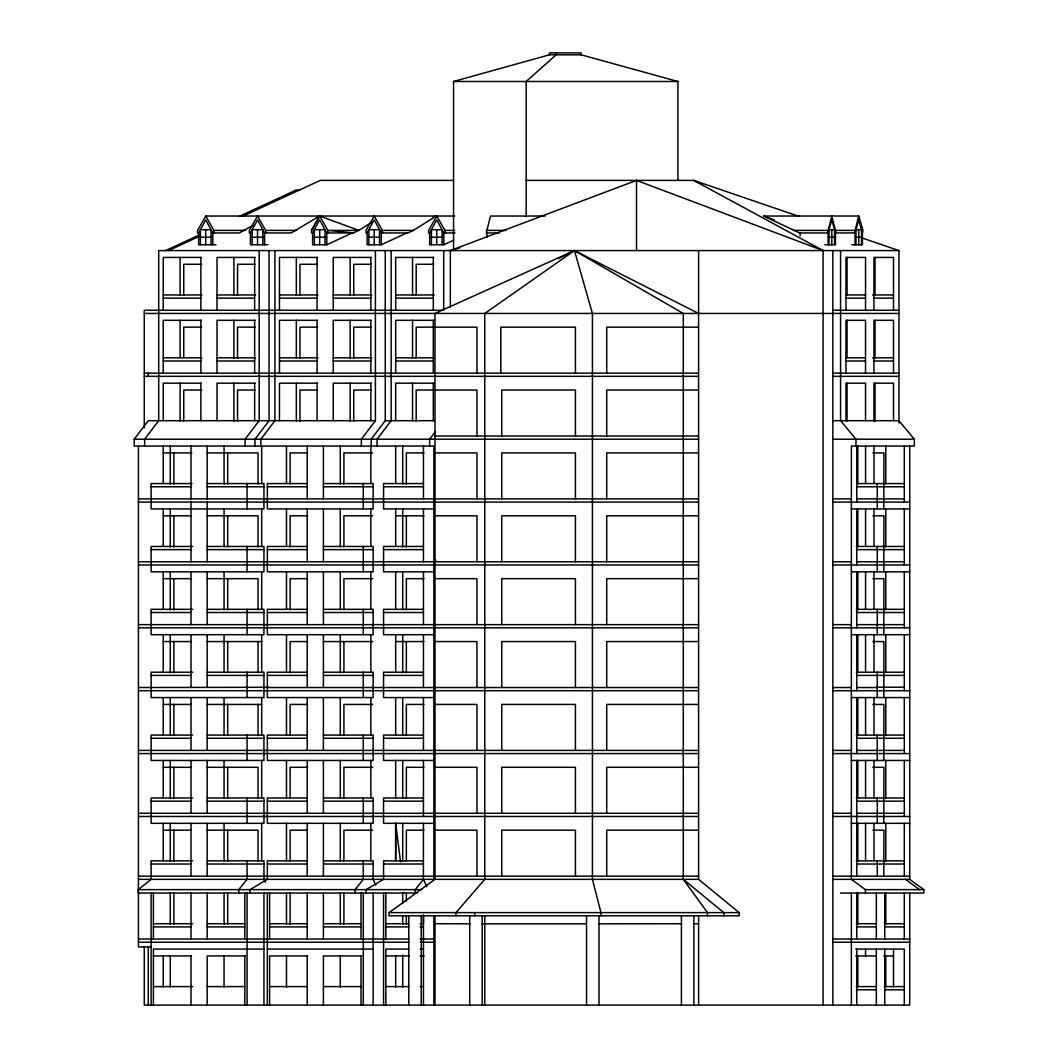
<?xml version="1.0" encoding="UTF-8"?>
<svg xmlns="http://www.w3.org/2000/svg" width="1058" height="1058" viewBox="0 0 1058 1058"><rect width="100%" height="100%" fill="white"/><g stroke="black" fill="none" stroke-linecap="round" stroke-linejoin="round"><path stroke-width="1.5" d="M395.639 861.225L395.679 823.322L400.506 861.741M423.451 922.854L423.451 915.011L423.451 1005.1M423.398 879.343L423.451 823.322M828.11 244.742L828.11 232.945L831.8 219.866L835.476 232.945L835.476 244.742L824.817 244.742M855.062 244.742L855.062 232.945L858.739 219.866L862.415 232.945L862.415 244.742L851.769 244.742M499.389 232.945L486.27 232.945L490.515 216.03L545.015 216.03M827.554 232.945L831.8 216.03L836.045 232.945M854.494 232.945L858.739 216.03L763.717 216.03L799.557 232.945L828.11 232.945M215.991 244.742L198.639 244.742L198.639 232.945L205.728 219.866L212.803 232.945L212.803 244.742M267.793 244.742L250.442 244.742L250.442 232.945L257.53 219.866L264.606 232.945L264.606 244.742M312.599 232.945L319.675 219.866L326.763 232.945L326.763 244.742L312.599 244.742L312.599 232.945L311.515 232.945L311.515 230.393L319.675 216.03L358.874 230.393L372.337 221.942M367.126 232.945L374.201 219.866L381.29 232.945L381.29 244.742L367.126 244.742L367.126 232.945L366.042 232.945L366.042 230.393L374.201 216.03L382.374 230.393L382.374 232.945L382.374 230.393L413.414 230.393L436.28 216.03L205.728 216.03L197.555 230.393L197.555 232.945L198.639 232.945M429.654 232.945L436.742 219.866L443.818 232.945L443.818 244.742L429.654 244.742L429.654 232.945L428.609 232.945L428.609 230.393L436.782 216.03L454.742 216.03M311.515 230.393L319.675 216.03L327.848 230.393L327.848 232.945M138.426 879.343L433.859 879.343L433.859 446.066L134.207 446.066L134.207 439.202L148.265 420.7L375.405 420.7L375.405 250.574M375.405 420.7L361.347 439.202L361.347 446.066M385.257 250.574L385.257 420.7L371.186 439.202L371.186 446.066M435.261 431.796L429.641 439.202L429.641 446.066M417.037 893.058L138.294 893.058L138.294 889.633L151.122 879.343L151.122 860.842L192.662 860.842M389.132 912.618L434.983 879.343L698.597 879.343L739.132 912.618L739.132 915.805L389.132 915.805L389.132 912.618L739.132 912.618M212.803 232.945L239.412 232.945L253.007 225.328M264.606 232.945L291.214 232.945L319.609 216.03L316.593 217.141M558.386 258.707L574.454 250.574L698.597 313.446M165.643 250.574L200.107 234.572M239.068 216.493L296.015 190.07L299.242 190.07M168.539 250.574L199.79 236.119M242.93 216.163L320.283 180.389L453.591 180.389M326.763 244.742L352.288 232.945M353.372 232.945L358.874 230.393L327.848 230.393L353.372 232.945L326.763 232.945M381.29 244.742L406.814 232.945M413.414 230.393L407.899 232.945L381.29 232.945M443.818 244.742L453.75 240.153M450.338 307.032L450.338 250.574L636.519 180.389L823.084 250.574L823.084 1005.1M433.264 217.141L436.28 216.03M450.298 250.574L459.78 247.837M453.551 250.574L453.551 81.492L549.433 54.818L581.159 54.818L677.913 81.492L677.913 180.389M138.426 687.528L268.626 687.29M599.04 923.819L681.63 923.727M453.551 81.492L677.913 81.492M526.17 180.389L693.691 180.389L799.345 216.506M205.728 216.03L213.888 230.393L244.927 230.393M250.442 232.945L249.357 232.945L249.357 230.393L257.53 216.03L265.69 230.393L296.729 230.393M436.782 216.03L444.942 230.393L454.742 230.393M486.27 230.393L505.949 230.393M793.513 230.393L827.554 230.393M835.04 230.393L854.494 230.393M443.818 232.945L454.98 232.945M834.736 232.945L855.062 232.945M862.415 232.945L862.984 230.393L858.739 216.03M200.398 237.217L211.045 237.217M252.201 237.217L262.847 237.217M314.358 237.217L325.004 237.217M368.885 237.217L379.531 237.217M431.413 237.217L442.059 237.217M829.022 237.217L834.564 237.217M855.975 237.217L861.503 237.217M898.969 423.107L898.969 250.574L158.7 250.574L158.7 420.7L144.629 439.202L144.629 446.066M201.377 257.425L163.236 257.425L163.236 310.258M255.163 257.425L217.022 257.425L217.022 310.258M317.598 257.425L279.457 257.425L279.457 310.258M371.384 257.425L333.244 257.425L333.244 310.258M433.82 257.425L395.679 257.425L395.679 310.258M201.734 264.288L183.748 264.288L183.748 295.42M255.11 264.288L237.534 264.288L237.534 295.42M317.545 264.288L299.969 264.288L299.969 295.42M371.332 264.288L353.756 264.288L353.756 295.42M433.767 264.288L416.191 264.288L416.191 295.42M163.236 294.944L201.8 294.944M217.022 294.944L255.6 294.944M279.457 294.944L318.022 294.944M333.244 294.944L371.821 294.944M395.679 294.944L434.243 294.944M845.977 294.944L865.537 294.944M872.585 294.944L893.521 294.944M163.236 298.131L200.875 298.131M217.022 298.131L254.647 298.131M279.457 298.131L317.083 298.131M333.244 298.131L370.869 298.131M395.679 298.131L433.304 298.131M845.977 298.131L865.55 298.131M873.948 298.131L893.521 298.131M832.844 310.258L898.93 310.258M144.272 313.446L898.93 313.446M201.377 320.31L163.236 320.31L163.236 373.13M255.163 320.31L217.022 320.31L217.022 373.13M317.598 320.31L279.457 320.31L279.457 373.13M371.384 320.31L333.244 320.31L333.244 373.13M433.82 320.31L395.679 320.31L395.679 373.13M201.734 327.16L183.748 327.16L183.748 357.564M255.11 327.16L237.534 327.16L237.534 358.305M317.545 327.16L299.969 327.16L299.969 358.305M371.332 327.16L353.756 327.16L353.756 358.305M433.767 327.16L416.191 327.16L416.191 358.305M434.983 327.16L476.946 327.16L476.946 373.13M698.597 327.16L606.71 327.16L606.71 373.13M163.236 357.829L201.8 357.829M217.022 357.829L255.6 357.829M279.457 357.829L318.022 357.829M333.244 357.829L371.821 357.829M395.679 357.829L434.243 357.829M845.977 357.829L865.537 357.829M872.585 357.829L893.521 357.829M163.236 361.016L200.861 361.016M217.022 361.016L254.647 361.016M279.457 361.016L317.083 361.016M333.244 361.016L370.869 361.016M395.679 361.016L433.304 361.016M845.977 361.016L865.537 361.016M873.948 361.016L893.521 361.016M144.272 373.13L433.304 373.13L433.304 320.31M434.983 373.13L698.597 373.13M832.844 373.13L898.93 373.13M144.272 376.331L698.597 376.331M832.844 376.331L898.93 376.331M201.377 383.181L163.236 383.181L163.236 420.7M255.163 383.181L217.022 383.181L217.022 420.7M317.598 383.181L279.457 383.181L279.457 420.7M371.384 383.181L333.244 383.181L333.244 420.7M433.82 383.181L395.679 383.181L395.679 420.7M201.734 390.045L183.748 390.045L183.748 421.177M255.11 390.045L237.534 390.045L237.534 421.177M317.545 390.045L299.969 390.045L299.969 421.177M371.332 390.045L353.756 390.045L353.756 421.177M433.767 390.045L416.191 390.045L416.191 421.177M434.983 390.045L476.946 390.045L476.946 436.015M698.597 390.045L606.71 390.045L606.71 436.015M385.257 420.7L434.243 420.7M832.844 420.7L898.93 420.7L914.35 439.202L914.35 446.066L851.359 446.066L851.359 879.343L865.431 889.633L923.793 889.633L923.793 893.058L840.568 893.058M434.983 436.015L698.597 436.015M134.207 439.202L698.597 439.202M832.844 439.202L914.35 439.202M163.236 452.917L191.895 452.917M207.183 452.917L258.046 452.917L258.046 484.048M307.693 452.917L290.117 452.917L290.117 484.048M372.667 452.917L343.916 452.917L343.916 484.048M423.914 452.917L406.338 452.917L406.338 484.048M434.983 452.917L476.946 452.917L476.946 498.887M698.597 452.917L606.71 452.917L606.71 498.887M872.863 452.917L883.919 452.917L883.8 508.938M191.961 483.572L151.122 483.572L151.122 508.938L263.945 508.938L263.945 483.572L207.183 483.572M307.243 483.572L267.343 483.572L267.343 508.938L373.143 508.938L373.143 483.572L323.404 483.572M423.464 483.572L383.565 483.572L383.565 508.938L433.859 508.938M856.768 483.572L904.312 483.572M151.122 486.773L191.009 486.773M207.183 486.773L263.945 486.773M267.343 486.773L307.23 486.773M323.404 486.773L373.143 486.773M383.565 486.773L423.451 486.773M856.768 486.773L904.312 486.773M138.426 498.887L433.859 498.887M434.983 498.887L698.597 498.887M832.844 498.887L851.359 498.887M856.768 498.887L904.312 498.887M138.426 502.074L433.859 502.074M434.983 502.074L698.597 502.074M832.844 502.074L909.721 502.074M851.359 508.938L909.721 508.938M163.236 515.801L191.472 515.801M207.183 515.801L258.046 515.801L258.046 546.933M307.693 515.801L290.117 515.801L290.117 546.933M372.667 515.801L343.916 515.801L343.916 546.933M395.679 515.801L423.914 515.801M434.983 515.801L476.946 515.801L476.946 561.772M698.597 515.801L606.71 515.801L606.71 561.772M872.863 515.801L883.919 515.801L883.8 571.823M192.662 546.457L151.122 546.457L151.122 571.823L263.945 571.823L263.945 546.457L207.183 546.457M307.243 546.457L267.343 546.457L267.343 571.823L373.143 571.823L373.143 546.457L323.404 546.457M423.464 546.457L383.565 546.457L383.565 571.823L433.859 571.823M856.266 546.457L904.312 546.457M151.122 549.644L191.009 549.644M207.183 549.644L263.945 549.644M267.343 549.644L307.23 549.644M323.404 549.644L373.143 549.644M383.565 549.644L423.451 549.644M856.768 549.644L904.312 549.644M434.97 560.145L435.87 560.145M138.426 561.772L433.859 561.772M434.983 561.772L698.597 561.772M832.844 561.772L851.359 561.772M856.768 561.772L904.312 561.772M138.426 564.959L433.859 564.959M434.983 564.959L698.597 564.959M832.844 564.959L877.28 564.959M878.405 564.959L909.721 564.959M851.359 571.823L909.721 571.823M163.236 578.673L191.472 578.673M207.183 578.673L258.046 578.673L258.046 609.805M307.693 578.673L290.117 578.673L290.117 609.805M372.667 578.673L343.916 578.673L343.916 609.805M423.914 578.673L406.338 578.673L406.338 609.805M434.983 578.673L476.946 578.673L476.946 624.643M698.597 578.673L606.71 578.673L606.71 624.643M872.863 578.673L883.919 578.673L883.8 634.694M192.662 609.329L151.122 609.329L151.122 634.694L263.945 634.694L263.945 609.329L207.183 609.329M307.243 609.329L267.343 609.329L267.343 634.694L373.143 634.694L373.143 609.329L323.404 609.329M423.464 609.329L383.565 609.329L383.565 634.694L433.859 634.694M856.266 609.329L904.312 609.329M151.122 612.516L191.009 612.516M207.183 612.516L263.945 612.516M267.343 612.516L307.23 612.516M323.404 612.516L373.143 612.516M383.565 612.516L423.451 612.516M856.768 612.516L904.312 612.516M138.426 624.643L433.859 624.643M434.983 624.643L698.597 624.643M832.844 624.643L851.359 624.643M856.768 624.643L904.312 624.643M138.426 627.83L433.859 627.83M434.983 627.83L698.597 627.83M832.844 627.83L877.28 627.83M878.405 627.83L909.721 627.83M851.359 634.694L909.721 634.694M163.236 641.558L191.472 641.558M207.183 641.558L261.683 641.558M307.693 641.558L290.117 641.558L290.117 672.69M323.404 641.558L372.667 641.558M395.679 641.558L423.914 641.558M434.983 641.558L476.946 641.558L476.946 687.528M698.597 641.558L606.71 641.558L606.71 687.528M872.863 641.558L883.919 641.558L883.8 697.566M192.662 672.214L151.122 672.214L151.122 697.566L263.945 697.566L263.945 672.214L207.183 672.214M307.243 672.214L267.343 672.214L267.343 697.566L373.143 697.566L373.143 672.214L323.404 672.214M423.464 672.214L383.565 672.214L383.565 697.566L433.859 697.566M856.266 672.214L904.312 672.214M151.122 675.401L191.009 675.401M207.183 675.401L263.945 675.401M267.343 675.401L307.23 675.401M323.404 675.401L373.143 675.401M383.565 675.401L423.451 675.401M856.768 675.401L904.312 675.401M876.117 687.211L904.312 687.211M267.343 687.528L433.859 687.528M434.983 687.528L698.597 687.528M832.844 687.528L851.359 687.528M856.768 687.528L877.28 687.528M138.426 690.715L433.859 690.715M434.983 690.715L698.597 690.715M832.844 690.715L909.721 690.715M851.359 697.566L909.721 697.566M163.236 704.43L191.472 704.43M207.183 704.43L261.683 704.43M307.693 704.43L290.117 704.43L290.117 735.561M372.667 704.43L343.916 704.43L343.916 735.561M423.914 704.43L406.338 704.43L406.338 735.561M434.983 704.43L476.946 704.43L476.946 750.4M698.597 704.43L606.71 704.43L606.71 750.4M872.863 704.43L883.919 704.43L883.8 760.451M192.662 735.085L151.122 735.085L151.122 760.451L263.945 760.451L263.945 735.085L207.183 735.085M307.243 735.085L267.343 735.085L267.343 760.451L373.143 760.451L373.143 735.085L323.404 735.085M423.464 735.085L383.565 735.085L383.565 760.451L433.859 760.451M856.266 735.085L904.312 735.085M151.122 738.272L191.009 738.272M207.183 738.272L263.945 738.272M267.343 738.272L307.23 738.272M323.404 738.272L373.143 738.272M383.565 738.272L423.451 738.272M856.768 738.272L904.312 738.272M138.426 750.4L433.859 750.4M434.983 750.4L698.597 750.4M832.844 750.4L851.359 750.4M856.768 750.4L904.312 750.4M138.426 753.587L433.859 753.587M434.983 753.587L698.597 753.587M832.844 753.587L909.721 753.587M851.359 760.451L909.721 760.451M163.236 767.301L191.472 767.301M207.183 767.301L258.046 767.301L258.046 798.446M307.693 767.301L290.117 767.301L290.117 798.446M372.667 767.301L343.916 767.301L343.916 798.446M423.914 767.301L406.338 767.301L406.338 798.446M434.983 767.301L476.946 767.301L476.946 813.271M698.597 767.301L606.71 767.301L606.71 813.271M872.863 767.301L883.919 767.301L883.8 823.322M192.662 797.97L151.122 797.97L151.122 823.322L263.945 823.322L263.945 797.97L207.183 797.97M307.243 797.97L267.343 797.97L267.343 823.322L373.143 823.322L373.143 797.97L323.404 797.97M423.464 797.97L383.565 797.97L383.565 823.322L433.859 823.322M856.266 797.97L904.312 797.97M151.122 801.157L191.009 801.157M207.183 801.157L263.945 801.157M267.343 801.157L307.23 801.157M323.404 801.157L373.143 801.157M383.565 801.157L423.451 801.157M856.768 801.157L904.312 801.157M138.426 813.271L433.859 813.271M434.983 813.271L698.597 813.271M832.844 813.271L851.359 813.271M856.768 813.271L904.312 813.271M138.426 816.472L433.859 816.472M434.983 816.472L698.597 816.472M832.844 816.472L877.28 816.472M878.405 816.472L909.721 816.472M851.359 823.322L909.721 823.322M163.236 830.186L191.472 830.186M207.183 830.186L258.046 830.186L258.046 861.318M307.693 830.186L290.117 830.186L290.117 861.318M372.667 830.186L343.916 830.186L343.916 861.318M423.914 830.186L406.338 830.186L406.338 861.318M434.983 830.186L476.946 830.186L476.946 876.156M698.597 830.186L606.71 830.186L606.71 876.156M872.863 830.186L883.919 830.186L883.8 876.156M207.183 860.842L263.945 860.842L263.945 879.343L265.241 882.279M307.243 860.842L267.343 860.842L267.343 879.343L249.979 889.633L249.979 893.058M323.404 860.842L373.143 860.842L373.143 879.343L375.815 885.229M423.464 860.842L383.565 860.842L383.565 879.343L366.055 889.633L366.055 893.058M856.266 860.842L904.312 860.842M151.122 864.029L191.009 864.029M207.183 864.029L263.945 864.029M267.343 864.029L307.23 864.029M323.404 864.029L373.143 864.029M383.565 864.029L423.451 864.029M856.768 864.029L904.312 864.029M138.426 876.156L433.859 876.156M434.983 876.156L698.597 876.156M832.844 876.156L909.721 876.156M832.844 879.343L909.721 879.343L923.793 889.633M138.294 889.633L421.719 889.633M153.397 923.713L192.662 923.713M207.183 923.713L244.821 923.713M269.618 923.713L307.243 923.713M323.404 923.713L361.043 923.713M385.839 923.713L408.745 923.713M420.185 923.713L423.464 923.713M585.907 923.819L481.549 923.819M694.008 923.713L698.597 923.713M856.266 923.713L876.341 923.713M884.237 923.713L904.312 923.713M153.397 926.914L191.009 926.914M207.183 926.914L244.795 926.914M269.618 926.914L307.23 926.914M323.404 926.914L361.016 926.914M385.839 926.914L408.732 926.914M420.185 926.914L423.451 926.914M856.768 926.914L876.341 926.914M884.753 926.914L904.312 926.914M138.426 939.028L408.732 939.028M420.185 939.028L433.859 939.028M832.844 939.028L909.721 939.028M138.426 942.228L409.089 942.228M420.264 942.228L433.859 942.228M832.844 942.228L909.721 942.228M151.492 946.91L138.426 946.91L138.426 446.066M263.945 949.079L153.397 949.079L153.397 1005.1M267.343 949.079L373.143 949.079M408.732 949.079L385.839 949.079L385.839 1005.1M420.185 949.079L423.451 949.079M855.763 949.079L904.312 949.079L904.312 1005.1M153.397 955.943L191.538 955.943M245.324 955.943L207.183 955.943L207.183 1005.1M307.759 955.943L269.618 955.943L269.618 1005.1M361.545 955.943L323.404 955.943L323.404 1005.1M385.839 955.943L409.261 955.943M420.185 955.943L423.98 955.943M855.763 955.943L876.341 955.943M883.734 955.943L893.521 955.943M153.397 986.598L192.662 986.598M207.183 986.598L244.821 986.598M269.618 986.598L307.243 986.598M323.404 986.598L361.043 986.598M385.839 986.598L408.745 986.598M420.185 986.598L423.464 986.598M856.253 986.598L876.341 986.598M884.237 986.598L904.312 986.598M856.768 989.785L876.341 989.785M884.753 989.785L904.312 989.785M434.983 923.713L470.307 923.793M861.609 237.799L898.969 250.574M763.717 216.03L774.443 220.051M698.135 182.518L693.691 180.389L823.084 250.574M905.489 879.343L919.561 889.633M434.983 879.343L434.983 313.446L574.454 250.574L683.283 313.446L683.283 879.343L723.817 912.618L723.817 915.805M683.283 879.343L707.485 912.618L707.485 915.805M426.797 886.697L423.451 879.343L415.305 889.633L415.305 893.058M909.721 446.066L909.721 879.343M909.721 893.058L909.721 1005.1L144.272 1005.1L144.272 947.055M904.312 446.066L904.312 502.074M904.312 508.938L904.312 564.959M904.312 571.823L904.312 627.83M904.312 634.694L904.312 690.715M904.312 697.566L904.312 753.587M904.312 760.451L904.312 816.472M904.312 823.322L904.312 876.156M904.312 893.058L904.312 939.028M893.521 310.258L893.521 257.425L873.948 257.425L873.948 310.258M893.521 373.13L893.521 320.31L873.948 320.31L873.948 373.13M893.521 420.7L893.521 383.181L873.948 383.181L873.948 420.7M893.521 949.079L893.521 986.889M885.797 446.066L885.797 483.956M885.797 508.938L885.797 546.827M885.797 571.823L885.797 609.712M885.797 634.694L885.797 671.777M885.797 697.566L885.797 735.561M885.797 760.451L885.797 798.34M885.797 823.322L885.797 861.291M885.797 893.058L885.797 924.203M885.797 955.943L885.797 986.889M884.753 893.058L884.753 939.028M884.753 949.079L884.753 1005.1M877.28 483.572L877.28 508.938M877.28 546.457L877.28 571.823M877.28 609.329L877.28 634.694M877.28 672.214L877.28 697.566M877.28 735.085L877.28 760.451M877.28 797.97L877.28 823.322M877.28 860.842L877.28 876.156M876.341 893.058L876.341 939.028M876.341 949.079L876.341 1005.1M875.006 257.425L875.006 295.327M875.006 320.31L875.006 358.199M875.006 383.181L875.006 421.084M873.987 446.066L873.987 483.572M873.987 508.938L873.987 546.457M873.987 571.823L873.987 609.329M873.987 634.694L873.987 672.214M873.987 697.566L873.987 735.085M873.987 760.451L873.987 797.97M873.987 823.322L873.987 860.842M865.55 310.258L865.537 257.425L845.977 257.425L845.977 310.258M865.537 373.13L865.537 320.31L845.977 320.31L845.977 373.13M865.537 420.7L865.537 383.181L845.977 383.181L845.977 420.7M865.576 446.066L865.576 483.572M865.576 508.938L865.576 546.457M865.576 571.823L865.576 609.329M865.576 634.694L865.576 672.214M865.576 697.566L865.576 735.085M865.576 760.451L865.576 797.97M865.576 823.322L865.576 860.842M865.537 949.079L865.537 955.943M865.431 889.633L865.431 893.058M861.503 244.742L861.503 229.692L855.975 229.692L855.975 244.742M858.739 229.692L858.739 244.742M857.826 446.066L857.826 483.956M857.826 508.938L857.826 546.827M857.826 571.823L857.826 609.712M857.826 634.694L857.826 672.584M857.826 697.566L857.826 735.469M857.826 760.451L857.826 798.34M857.826 823.322L857.826 861.225M857.826 893.058L857.826 924.203M857.826 955.943L857.826 986.889M856.768 446.066L856.768 502.074M856.768 508.938L856.768 564.959M856.768 571.823L856.768 627.83M856.768 634.694L856.768 690.715M856.768 697.566L856.768 753.587M856.768 760.451L856.768 876.156M856.768 893.058L856.768 939.028M856.768 949.079L856.768 1005.1M855.988 446.066L855.988 439.202L840.568 420.7L840.568 250.574M851.359 893.058L851.359 1005.1M847.035 257.425L847.035 295.327M847.035 320.31L847.035 357.432M847.035 383.181L847.035 421.084M834.564 244.742L834.564 229.692L829.022 229.692L829.022 244.742M832.844 250.574L832.844 1005.1M831.8 229.692L831.8 244.742M800.126 232.945L800.126 235.894M698.597 250.574L698.597 879.343M698.597 915.805L698.597 1005.1M693.863 915.805L693.863 1005.1M681.418 915.805L681.418 1005.1M636.519 180.389L636.519 250.574M600.957 915.805L600.957 912.618L592.427 879.343L592.427 313.446L574.454 250.574L484.762 313.446L484.762 879.343L455.972 912.618L455.972 915.805M599.013 915.805L599.013 1005.1M586.555 915.805L586.555 1005.1M581.159 54.818L581.159 52.9L549.433 52.9L549.433 54.818M575.433 373.13L575.433 327.16L500.818 327.16L500.818 373.13M575.433 436.015L575.433 390.045L501.756 390.045L501.756 436.015M575.433 498.887L575.433 452.917L501.756 452.917L501.756 498.887M575.433 561.772L575.433 515.801L501.756 515.801L501.756 561.772M575.433 624.643L575.433 578.673L501.756 578.673L501.756 624.643M575.433 687.528L575.433 641.558L501.756 641.558L501.756 687.528M575.433 750.4L575.433 704.43L501.756 704.43L501.756 750.4M575.433 813.271L575.433 767.301L501.756 767.301L501.756 813.271M575.433 876.156L575.433 830.186L501.756 830.186L501.756 876.156M556.138 52.9L556.138 54.818L526.17 81.492L526.17 216.559M486.839 232.945L486.839 237.376M484.762 915.805L484.762 1005.1M482.184 915.805L482.184 1005.1M474.632 912.618L474.632 915.805M469.726 915.805L469.726 1005.1M444.942 230.393L444.942 232.945M443.712 250.574L443.712 310.258L144.272 310.258L144.272 427.948M442.059 244.742L442.059 229.692L431.413 229.692L431.413 244.742M436.742 229.692L436.742 244.742M434.983 915.805L434.983 1005.1M433.859 916.043L433.859 1005.1M433.304 257.425L433.304 310.258M433.304 383.181L433.304 420.7M423.451 446.066L423.451 498.887M423.451 508.938L423.451 561.772M423.451 571.823L423.451 624.643M423.451 634.694L423.451 687.528M423.451 697.566L423.451 750.4M423.451 760.451L423.451 816.472M421.243 915.805L421.243 1005.1M412.554 257.425L412.554 295.327M412.554 320.31L412.554 358.199M412.554 383.181L412.554 421.084M408.785 915.805L408.785 1005.1M406.338 515.801L406.338 546.933M406.338 641.558L406.338 672.69M406.338 893.058L406.338 901.271M406.338 916.043L406.338 924.256M402.714 446.066L402.714 483.956M402.714 508.938L402.714 546.933M402.714 571.823L402.714 609.712M402.714 634.694L402.714 672.69M402.714 697.566L402.714 735.469M402.714 760.451L402.714 798.34M402.714 823.322L402.714 861.225M402.714 892.251L402.714 903.545M402.714 916.003L402.714 924.52M402.714 955.123L402.714 987.365M395.679 446.066L395.679 483.572M395.679 508.938L395.679 546.457M395.679 571.823L395.679 609.329M395.679 634.694L395.679 672.214M395.679 697.566L395.679 735.085M395.679 760.451L395.679 797.97M395.679 823.322L395.679 860.842M395.679 955.943L395.679 987.074M391.143 250.574L391.143 420.7L377.071 439.202L377.071 446.066M385.839 893.058L385.839 939.028M383.565 893.058L383.565 1005.1M379.531 244.742L379.531 229.692L368.885 229.692L368.885 244.742M374.201 229.692L374.201 244.742M373.143 893.058L373.143 1005.1M370.869 257.425L370.869 310.258M370.869 320.31L370.869 373.13M370.869 383.181L370.869 420.7M370.869 446.066L370.869 483.572M370.869 508.938L370.869 546.457M370.869 571.823L370.869 609.329M370.869 634.694L370.869 672.214M370.869 697.566L370.869 735.085M370.869 760.451L370.869 797.97M370.869 823.322L370.869 860.842M363.291 483.572L363.291 508.938M363.291 546.457L363.291 571.823M363.291 609.329L363.291 634.694M363.291 672.214L363.291 697.566M363.291 735.085L363.291 760.451M363.291 797.97L363.291 823.322M363.291 860.842L363.291 879.343L355.131 889.633L355.131 893.058M363.291 893.058L363.291 1005.1M361.016 893.058L361.016 939.028M361.016 955.943L361.016 1005.1M350.132 257.425L350.132 295.327M350.132 320.31L350.132 358.199M350.132 383.181L350.132 421.084M343.916 641.558L343.916 672.69M343.916 893.058L343.916 924.203M340.279 446.066L340.279 483.956M340.279 508.938L340.279 546.827M340.279 571.823L340.279 609.712M340.279 634.694L340.279 672.69M340.279 697.566L340.279 735.469M340.279 760.451L340.279 798.34M340.279 823.322L340.279 861.225M340.279 893.058L340.279 924.203M340.279 955.943L340.279 987.074M325.004 244.742L325.004 229.692L314.358 229.692L314.358 244.742M323.404 446.066L323.404 498.887M323.404 508.938L323.404 561.772M323.404 571.823L323.404 624.643M323.404 634.694L323.404 687.528M323.404 697.566L323.404 750.4M323.404 760.451L323.404 813.271M323.404 823.322L323.404 876.156M323.404 893.058L323.404 939.028M319.675 229.692L319.675 244.742M317.083 257.425L317.083 310.258M317.083 320.31L317.083 373.13M317.083 383.181L317.083 420.7M307.23 446.066L307.23 498.887M307.23 508.938L307.23 561.772M307.23 571.823L307.23 624.643M307.23 634.694L307.23 687.528M307.23 697.566L307.23 750.4M307.23 760.451L307.23 813.271M307.23 823.322L307.23 876.156M307.23 893.058L307.23 939.028M307.23 955.943L307.23 1005.1M296.333 257.425L296.333 295.327M296.333 320.31L296.333 358.199M296.333 383.181L296.333 421.084M290.117 893.058L290.117 924.203M286.493 446.066L286.493 483.572M286.493 508.938L286.493 546.457M286.493 571.823L286.493 609.329M286.493 634.694L286.493 672.214M286.493 697.566L286.493 735.085M286.493 760.451L286.493 797.97M286.493 823.322L286.493 860.842M286.493 893.058L286.493 924.203M286.493 955.943L286.493 987.074M274.921 250.574L274.921 420.7L260.85 439.202L260.85 446.066M269.618 893.058L269.618 939.028M269.036 250.574L269.036 420.7L254.965 439.202L254.965 446.066M267.343 893.058L267.343 1005.1M265.69 230.393L265.69 232.945M263.945 893.058L263.945 1005.1M262.847 244.742L262.847 229.692L252.201 229.692L252.201 244.742M261.683 446.066L261.683 483.572M261.683 508.938L261.683 546.457M261.683 571.823L261.683 609.329M261.683 634.694L261.683 672.214M261.683 697.566L261.683 735.085M261.683 760.451L261.683 797.97M261.683 823.322L261.683 860.842M259.184 250.574L259.184 420.7L245.125 439.202L245.125 446.066M258.046 641.558L258.046 672.597M258.046 704.43L258.046 735.561M257.53 229.692L257.53 244.742M254.647 257.425L254.647 310.258M254.647 320.31L254.647 373.13M254.647 383.181L254.647 420.7M247.069 483.572L247.069 508.938M247.069 546.457L247.069 571.823M247.069 609.329L247.069 634.694M247.069 672.214L247.069 697.566M247.069 735.085L247.069 760.451M247.069 797.97L247.069 823.322M247.069 860.842L247.069 879.343L238.777 889.633L238.777 893.058M247.069 893.058L247.069 1005.1M244.795 893.058L244.795 939.028M244.795 955.943L244.795 1005.1M233.911 257.425L233.911 295.327M233.911 320.31L233.911 358.199M233.911 383.181L233.911 421.084M227.695 452.917L227.695 484.048M227.695 515.801L227.695 546.933M227.695 578.673L227.695 609.805M227.695 641.558L227.695 672.597M227.695 704.43L227.695 735.561M227.695 767.301L227.695 798.446M227.695 830.186L227.695 861.318M227.695 893.058L227.695 924.203M224.058 446.066L224.058 484.048M224.058 508.938L224.058 546.933M224.058 571.823L224.058 609.805M224.058 634.694L224.058 672.597M224.058 697.566L224.058 735.561M224.058 760.451L224.058 798.446M224.058 823.322L224.058 861.318M224.058 893.058L224.058 924.203M224.058 955.943L224.058 987.074M213.888 230.393L213.888 232.945M211.045 244.742L211.045 229.692L200.398 229.692L200.398 244.742M207.183 446.066L207.183 498.887M207.183 502.074L207.183 561.772M207.183 571.823L207.183 624.643M207.183 634.694L207.183 687.211M207.183 697.566L207.183 750.4M207.183 760.451L207.183 813.271M207.183 823.322L207.183 876.156M207.183 893.058L207.183 939.028M205.728 229.692L205.728 244.742M200.861 257.425L200.875 310.258M200.861 320.31L200.861 373.13M200.861 383.181L200.861 420.7M191.009 446.066L191.009 498.887M191.009 502.074L191.009 561.772M191.009 571.823L191.009 624.643M191.009 634.694L191.009 687.528M191.009 697.566L191.009 750.4M191.009 760.451L191.009 813.271M191.009 823.322L191.009 876.156M191.009 893.058L191.009 939.028M191.009 955.943L191.009 1005.1M180.111 257.425L180.111 295.327M180.111 320.31L180.111 357.432M180.111 383.181L180.111 421.084M173.896 452.917L173.896 484.048M173.896 515.801L173.896 546.933M173.896 578.673L173.896 609.805M173.896 641.558L173.896 672.69M173.896 704.43L173.896 735.561M173.896 767.301L173.896 798.446M173.896 830.186L173.896 861.318M173.896 893.058L173.896 924.203M170.272 446.066L170.272 484.048M170.272 508.938L170.272 546.933M170.272 571.823L170.272 609.805M170.272 634.694L170.272 672.69M170.272 697.566L170.272 735.561M170.272 760.451L170.272 798.446M170.272 823.322L170.272 861.318M170.272 893.058L170.272 924.203M170.272 955.943L170.272 987.074M163.236 446.066L163.236 483.572M163.236 508.938L163.236 546.457M163.236 571.823L163.236 609.329M163.236 634.694L163.236 672.214M163.236 697.566L163.236 735.085M163.236 760.451L163.236 797.97M163.236 823.322L163.236 860.842M163.236 955.943L163.236 987.074M153.397 893.058L153.397 939.028M151.122 893.058L151.122 1005.1M148.265 373.13L148.265 376.331M148.265 946.91L148.265 1005.1"/></g></svg>
